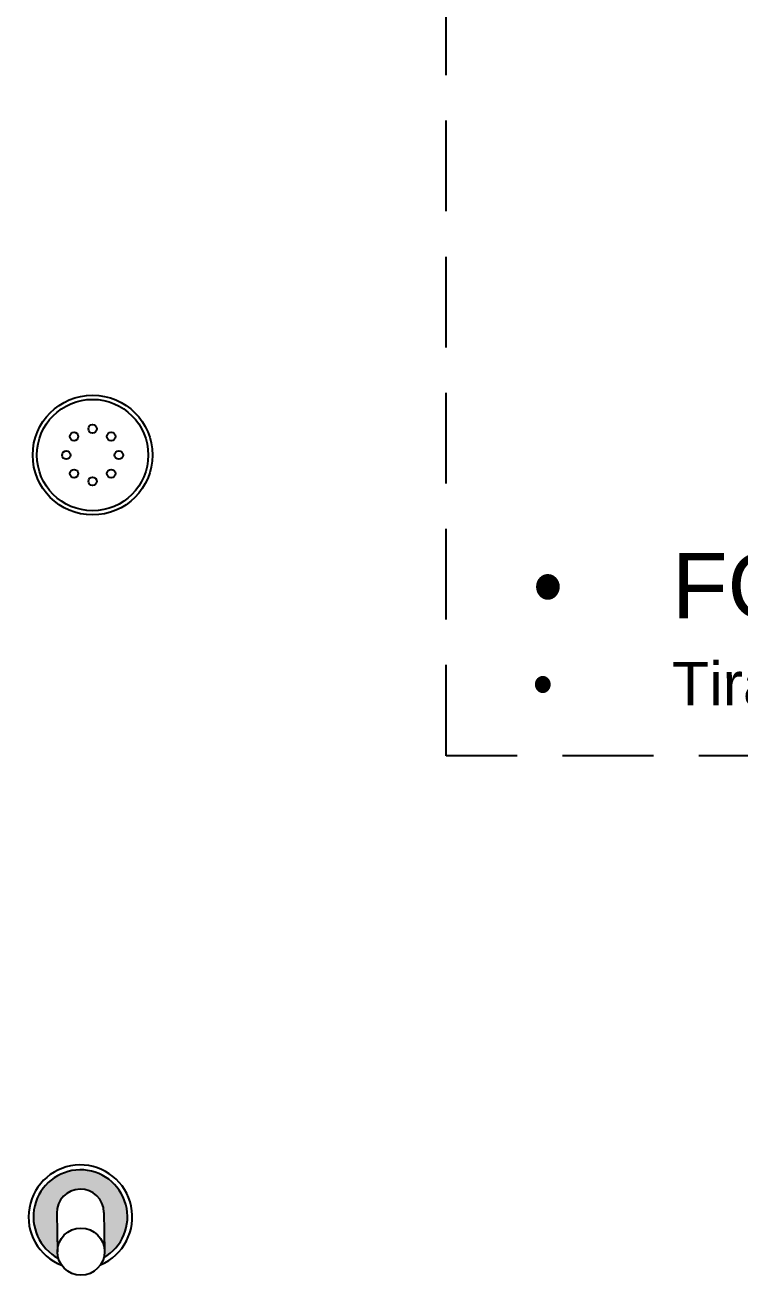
# Model space of a CAD drawing. Extents: x -62916 to 126930, y -44595 to 9525.
# Drawn here: x -23281 to -22295, y -25544 to -23820 of the extents above; entities that cross this region are included whole.
import ezdxf

# ---------------------------------------------------------------- set-up
doc = ezdxf.new("R2010")
doc.units = 0
doc.header["$LTSCALE"] = 1000
doc.header["$MEASUREMENT"] = 0
doc.linetypes.add('TRAZOS2', pattern=[0.375, 0.25, -0.125])
for name, color, linetype in [('A_luminarias tecnicas', 21, 'CONTINUOUS'), ('A_proyección o4', 251, 'CONTINUOUS'), ('ALZADO', 7, 'CONTINUOUS')]:
    doc.layers.add(name, color=color, linetype=linetype)
doc.layers.add('textos DT ocultar', color=7, linetype='CONTINUOUS', lineweight=13)
doc.styles.add('ARIAL', font='Arial.ttf')

# ---------------------------------------------------------------- blocks, each defined once
blk = doc.blocks.new('Lamp Mini Kombic')
at = {"layer": 'A_luminarias tecnicas'}
for centre, radius in [((0, 0), 0.0825), ((0, 0), 0.0767), ((0, 0.0362), 0.00584), ((-0.0256, 0.0256), 0.00584), ((0.0256, 0.0256), 0.00584), ((-0.0362, 0), 0.00584), ((0.0362, 0), 0.00584), ((-0.0256, -0.0256), 0.00584), ((0, -0.0362), 0.00584), ((0.0256, -0.0256), 0.00584)]:
    blk.add_circle(centre, radius, dxfattribs=at)
blk = doc.blocks.new('Hance semirec')
at = {"layer": 'A_luminarias tecnicas', "true_color": 0x007fff, "transparency": 33554534}
h = blk.add_hatch(color=150, dxfattribs=at)
h.dxf.hatch_style = 1
h.paths.add_polyline_path([(-0.0325, 0), (-0.0325, 0.0536, -0.069166), (-0.0313, 0.0625, 3.887654), (0.0313, 0.0625, -0.069166), (0.0325, 0.0536), (0.0325, 0, -1)])
at = {"layer": 'A_luminarias tecnicas'}
for p, q in [((-0.0325, 0), (-0.0325, 0.0536)), ((0.0325, 0), (0.0325, 0.0536))]:
    blk.add_line(p, q, dxfattribs=at)
blk.add_circle((0, 0.0536), 0.0325, dxfattribs=at)
for centre, radius, start, end in [((0, 0.0057), 0.0715, 112.0072, 67.9928), ((0, 0.0057), 0.0648, 118.8503, 61.1497), ((0, 0), 0.0325, 180, 0)]:
    blk.add_arc(centre, radius, start, end, dxfattribs=at)

msp = doc.modelspace()

# ---------------------------------------------------------------- linework, layer by layer
at = {"layer": 'ALZADO', "color": 3, "linetype": 'TRAZOS2', "ltscale": 0.5}
msp.add_lwpolyline([(-22700.4, -21335.4), (-19602.2, -21335.4), (-19602.2, -24826.7), (-22700.4, -24826.7)], close=True, dxfattribs=at)

# ---------------------------------------------------------------- block references
at = {"layer": 'A_luminarias tecnicas', "xscale": 1000, "yscale": 1000, "zscale": 1000, "rotation": 180}
msp.add_blockref('Lamp Mini Kombic', (-23187.4, -24412.5), dxfattribs=at)
at = {"layer": 'A_proyección o4', "linetype": 'ByBlock', "xscale": 1000, "yscale": 1000, "zscale": 1000, "rotation": 180.8611607266341}
msp.add_blockref('Hance semirec', (-23204.2, -25456.4), dxfattribs=at)

# ---------------------------------------------------------------- texts
at = {"layer": 'textos DT ocultar', "color": 3, "insert": (-22581.1, -24547.5), "char_height": 64, "width": 2052.392, "attachment_point": 1, "style": 'ARIAL'}
msp.add_mtext('\\pxi-3,l3,t3;{\\fSymbol|b0|i0|c2|p18;\\H1.4063x;·^I}{\\H1.4063x;FOSEADO TECHO H=3200\\P{\\fSymbol|b0|i0|c2|p18;\\H0.66664x;·^I}\\H0.66664x;Tira de LED perimetral iluminando hacia arriba\\P\\pi0,l0,tz;\\P                                    \\P \\H0.99997x;      \\P                        \\P\\pi13.128;              }', dxfattribs=at)

doc.saveas('drawing.dxf')
